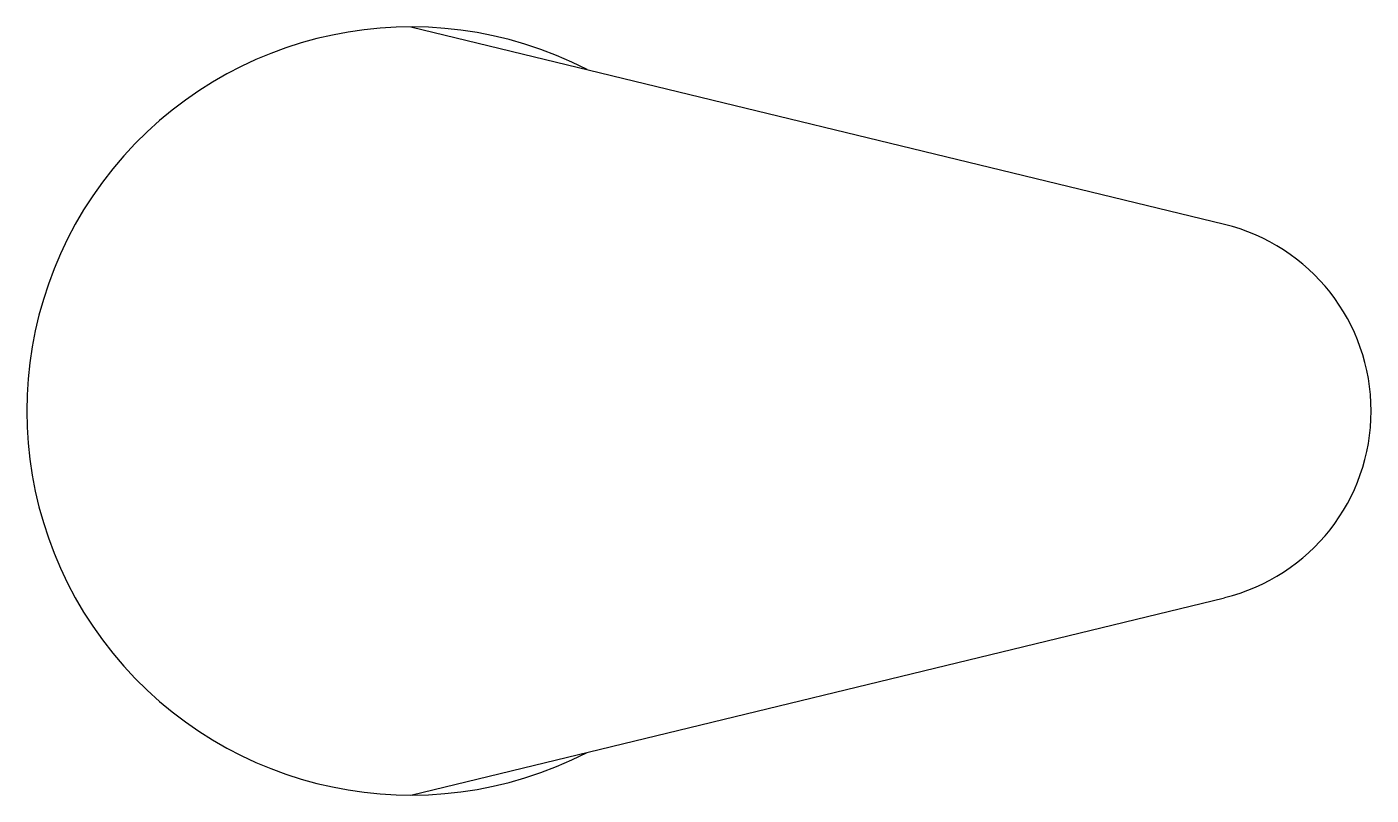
# Model space of a CAD drawing. Header units: millimetres. Extents: x 57 to 67.5, y 28 to 34.
import ezdxf

# ---------------------------------------------------------------- set-up
doc = ezdxf.new("R2010")
doc.units = ezdxf.units.MM
doc.layers.add('layer 1', color=1, linetype='Continuous', lineweight=25, true_color=0xff0000)

msp = doc.modelspace()

# ---------------------------------------------------------------- linework, layer by layer
at = {"layer": 'layer 1'}
for p, q in [((60, 34), (66.354, 32.458)), ((60, 28), (66.354, 29.542))]:
    msp.add_line(p, q, dxfattribs=at)
for centre, radius, start, end in [((60, 31), 3, 62.7118, 297.2882), ((66, 31), 1.5, 283.6441, 76.3559)]:
    msp.add_arc(centre, radius, start, end, dxfattribs=at)

doc.saveas('drawing.dxf')
